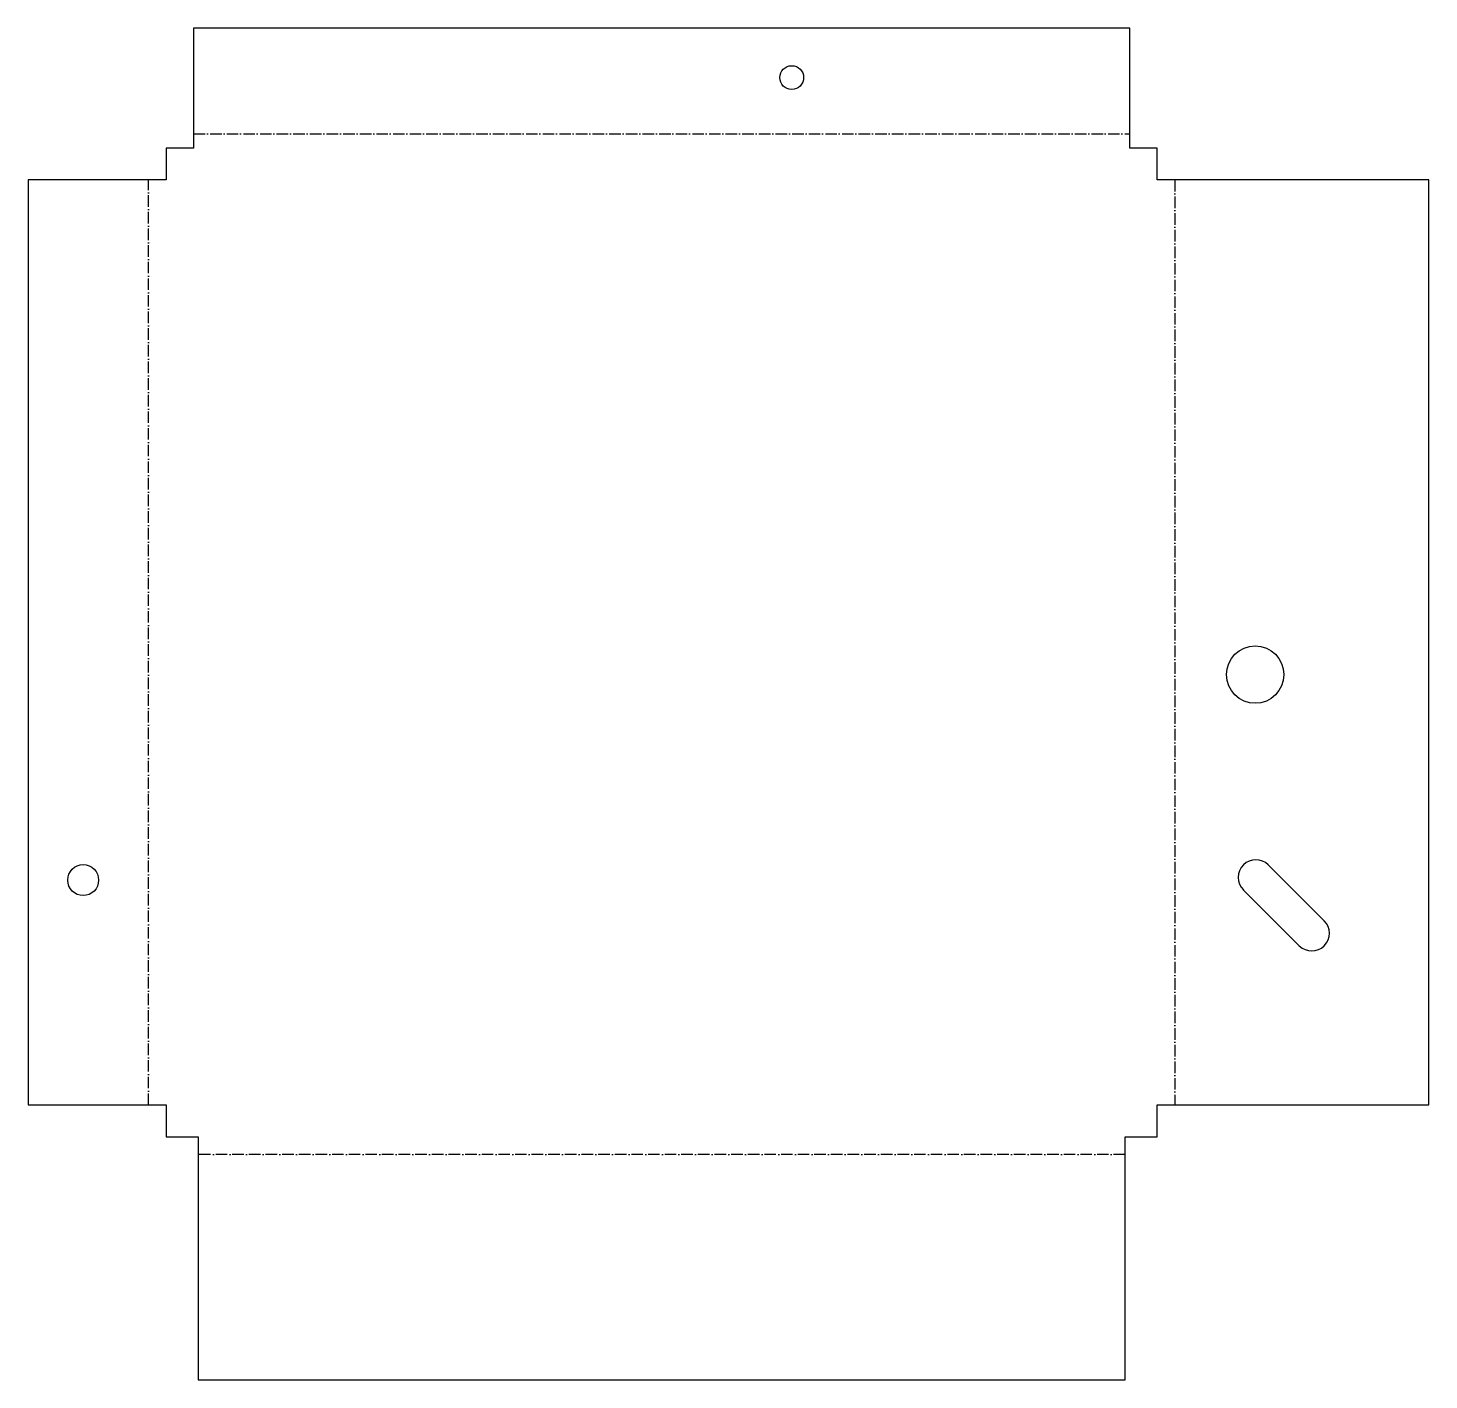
# Model space of a CAD drawing. Header units: millimetres. Extents: x -30 to 278, y -53 to 244.
import ezdxf

# ---------------------------------------------------------------- set-up
doc = ezdxf.new("R2010")
doc.units = ezdxf.units.MM
doc.linetypes.add('DASHDOT', pattern=[3.556, 2.54, -0.508, 0, -0.508])
doc.layers.add('BEND', color=7, linetype='Continuous')
doc.layers.add('CUT', color=7, linetype='Continuous')

msp = doc.modelspace()

# ---------------------------------------------------------------- linework, layer by layer
at = {"layer": 'BEND', "color": 3, "linetype": 'DASHDOT'}
for p, q in [((6, 220.46), (211.84, 220.46)), ((-3.93, 7), (-3.93, 210.32)), ((221.77, 210.32), (221.77, 7)), ((210.84, -3.93), (7, -3.93))]:
    msp.add_line(p, q, dxfattribs=at)
at = {"layer": 'CUT'}
for p, q in [((211.84, 243.71), (6, 243.71)), ((6, 243.71), (6, 217.32)), ((211.84, 217.32), (211.84, 243.71)), ((6, 217.32), (0, 217.32)), ((0, 217.32), (0, 210.32)), ((217.84, 217.32), (211.84, 217.32)), ((217.84, 210.32), (217.84, 217.32)), ((0, 210.32), (-30.39, 210.32)), ((-30.39, 210.32), (-30.39, 7)), ((277.63, 210.32), (217.84, 210.32)), ((277.63, 7), (277.63, 210.32)), ((242.31, 59.77), (254.6, 47.48)), ((249.1, 41.98), (236.81, 54.27)), ((-30.39, 7), (0, 7)), ((0, 7), (0, 0)), ((217.84, 0), (217.84, 7)), ((217.84, 7), (277.63, 7)), ((0, 0), (7, 0)), ((7, 0), (7, -53.46)), ((210.84, -53.46), (210.84, 0)), ((210.84, 0), (217.84, 0)), ((7, -53.46), (210.84, -53.46))]:
    msp.add_line(p, q, dxfattribs=at)
for centre, radius in [((137.52, 232.82), 2.62), ((239.42, 101.59), 6.31), ((-18.26, 56.42), 3.4)]:
    msp.add_circle(centre, radius, dxfattribs=at)
for centre, start, end in [((239.56, 57.02), 45, -135), ((251.85, 44.73), -135, 45)]:
    msp.add_arc(centre, 3.88, start, end, dxfattribs=at)

doc.saveas('drawing.dxf')
